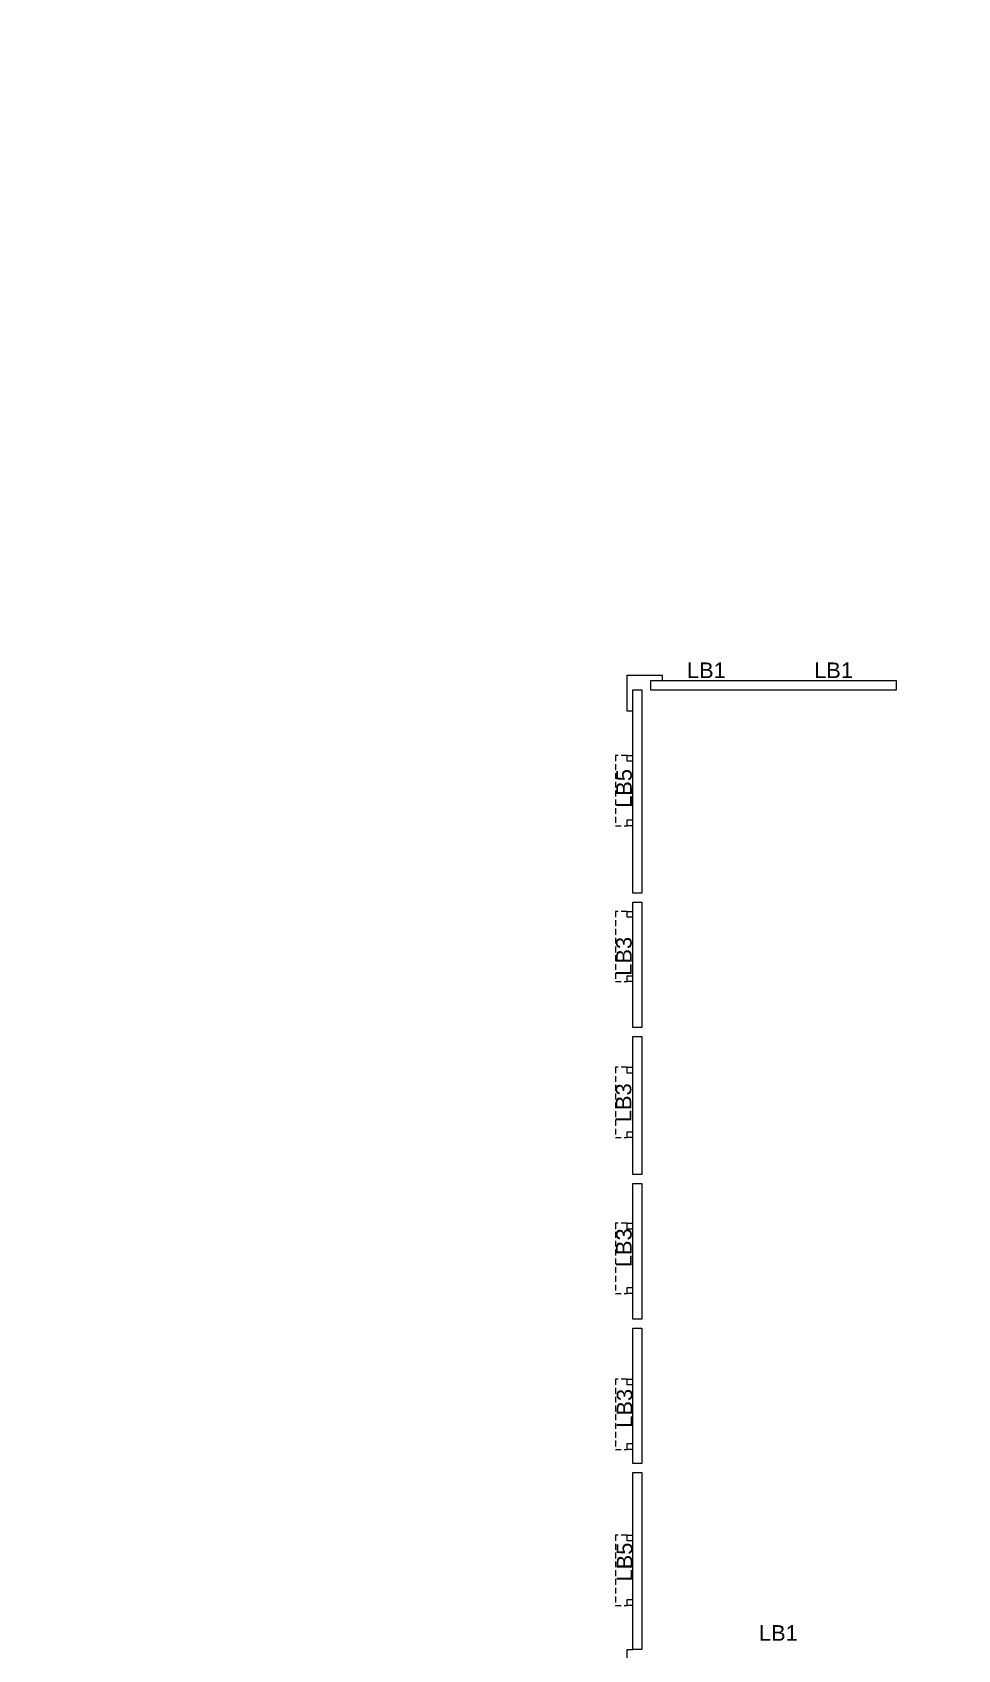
# Model space of a CAD drawing. Header units: inches. Extents: x -605 to 2991212, y -2872845 to 0.
# Drawn here: x 2184583 to 2208287, y -2646220 to -2604793 of the extents above; entities that cross this region are included whole.
import ezdxf
from ezdxf import colors
from ezdxf.entities.mleader import LeaderData, LeaderLine
from ezdxf.enums import TextEntityAlignment as Align
from ezdxf.math import Vec2, Vec3

# ---------------------------------------------------------------- set-up
doc = ezdxf.new("R2010")
doc.units = ezdxf.units.IN
doc.header["$LTSCALE"] = 600
doc.header["$MEASUREMENT"] = 0
doc.linetypes.add('DASHED2', pattern=[0.375, 0.25, -0.125])
doc.layers.add('GB', color=6, linetype='Continuous', lineweight=20)
doc.layers.add('rRCC 2', color=40, linetype='Continuous', lineweight=15)
doc.styles.get("Standard").update_dxf_attribs({"font": 'arial.ttf'})
doc.styles.add('TEXT3', font='geniso.shx')

# ---------------------------------------------------------------- blocks, each defined once
blk = doc.blocks.new('_DotBlank')
at = {"color": 0, "linetype": 'ByBlock', "lineweight": -2}
blk.add_line((-0.5, 0), (-1, 0), dxfattribs=at)
blk.add_circle((0, 0), 0.5, dxfattribs=at)

msp = doc.modelspace()

# ---------------------------------------------------------------- linework, layer by layer
at = {"layer": 'GB', "color": 1, "linetype": 'ByBlock'}
for points in [[(2199967.5, -2622184.8), (2199817.5, -2622184.8), (2199817.5, -2621254.8), (2200717.5, -2621254.8), (2200717.5, -2621404.8)], [(2199967.5, -2623464.8), (2199817.5, -2623464.8), (2199817.5, -2623314.8), (2199967.5, -2623314.8)], [(2199967.5, -2625115), (2199817.5, -2625115), (2199817.5, -2624965), (2199967.5, -2624964.8)], [(2199967.5, -2627458.8), (2199817.5, -2627458.8), (2199817.5, -2627308.8)], [(2199817.5, -2627308.8), (2199967.5, -2627308.8)], [(2199967.5, -2629109), (2199817.5, -2629109), (2199817.5, -2628959), (2199967.5, -2628958.8)], [(2199967.5, -2631452.8), (2199817.5, -2631452.8), (2199817.5, -2631302.8), (2199967.5, -2631302.8)], [(2199967.5, -2633103), (2199817.5, -2633103), (2199817.2, -2632953), (2199967.5, -2632953)], [(2199967.5, -2635446.8), (2199817.5, -2635446.8), (2199817.5, -2635296.8), (2199967.5, -2635296.8)], [(2199967.5, -2637097), (2199817.5, -2637097), (2199817.2, -2636947), (2199967.5, -2636947)], [(2199967.5, -2639440.8), (2199817.5, -2639440.8), (2199817.5, -2639290.8), (2199967.5, -2639290.8)], [(2199967.5, -2641091), (2199817.5, -2641091), (2199817.2, -2640941), (2199967.5, -2640940.8)], [(2199967.5, -2643434.8), (2199817.5, -2643434.8), (2199817.5, -2643284.8), (2199967.5, -2643284.8)], [(2199967.5, -2645085), (2199817.5, -2645085), (2199817.5, -2644935), (2199967.5, -2644935)], [(2199967.5, -2647144.8), (2199817.5, -2647144.8), (2199817.5, -2646214.8), (2199967.5, -2646214.8)]]:
    msp.add_lwpolyline(points, dxfattribs=at)
for points in [[(2200417.5, -2621634.8), (2206717.5, -2621634.8), (2206717.5, -2621404.8), (2200417.5, -2621404.8)], [(2200197.5, -2626844.8), (2199967.5, -2626844.8), (2199967.5, -2621634.8), (2200197.5, -2621634.8)], [(2200197.5, -2630285.8), (2199967.5, -2630285.8), (2199967.5, -2627074.8), (2200197.5, -2627074.8)], [(2200197.5, -2634050.3), (2199967.5, -2634050.3), (2199967.5, -2630515.8), (2200197.5, -2630515.8)], [(2200197.5, -2637751.8), (2199967.5, -2637751.8), (2199967.5, -2634280.3), (2200197.5, -2634280.3)], [(2200197.5, -2641450.3), (2199967.5, -2641450.3), (2199967.5, -2637981.8), (2200197.5, -2637981.8)], [(2200197.5, -2646220.3), (2199967.5, -2646220.3), (2199967.5, -2641680.3), (2200197.5, -2641680.3)]]:
    msp.add_lwpolyline(points, close=True, dxfattribs=at)
at = {"layer": 'GB', "color": 2, "linetype": 'DASHED2'}
for points in [[(2199817.5, -2623314.8), (2199517.5, -2623314.8), (2199517.5, -2625115), (2199817.5, -2625115)], [(2199817.5, -2627308.8), (2199517.5, -2627308.8), (2199517.5, -2629109), (2199817.5, -2629109)], [(2199817.5, -2631302.8), (2199517.5, -2631302.8), (2199517.5, -2633103), (2199817.5, -2633103)], [(2199817.5, -2635296.8), (2199517.5, -2635296.8), (2199517.5, -2637097), (2199817.5, -2637097)], [(2199817.5, -2639290.8), (2199517.5, -2639290.8), (2199517.5, -2641091), (2199817.5, -2641091)], [(2199817.5, -2643284.8), (2199517.5, -2643284.8), (2199517.5, -2645085), (2199817.5, -2645085)]]:
    msp.add_lwpolyline(points, dxfattribs=at)

# ---------------------------------------------------------------- texts
at = {"layer": 'rRCC 2'}
for p in [(2201849.9, -2621133.8), (2205108, -2621133.8), (2203693.6, -2645792.9)]:
    msp.add_text('LB1', height=400, dxfattribs=at).set_placement(p, align=Align.MIDDLE_CENTER)
for s, p in [('LB5', (2199740.1, -2624161.4)), ('LB3', (2199735.6, -2628459.4)), ('LB3', (2199726.6, -2632211.1)), ('LB3', (2199735.6, -2635926.4)), ('LB3', (2199753.6, -2640038.3)), ('LB5', (2199753.6, -2643976.1))]:
    msp.add_text(s, height=400, rotation=90, dxfattribs=at).set_placement(p, align=Align.MIDDLE_CENTER)

# ---------------------------------------------------------------- leaders
at = {"layer": 'rRCC 2', "color": 7}
ml = msp.add_multileader_mtext('Standard', dxfattribs=at)
ml.set_content('\\A1;\\W0.85;(a)4-12# ', color=7, style='TEXT3')
ml.set_leader_properties(color=256, linetype='ByLayer', lineweight=-1)
ml.set_arrow_properties(name='DOTBLANK')
ml.build(insert=Vec2(0, 0))
ml.multileader.update_dxf_attribs({"text_top_attachment_type": 0, "text_bottom_attachment_type": 0, "dogleg_length": 7.47, "arrow_head_size": 187.5, "scale": 75})
ctx = ml.context
ctx.base_point, ctx.scale, ctx.char_height, ctx.arrow_head_size, ctx.landing_gap_size, ctx.plane_origin = Vec3(2474235.5, -2625457.1), 75, 250, 187.5, 6.75, Vec3(2469885.5, -2625505)
ctx.text_align_type = 2
notes = []
notes.append((ctx, [(0, (0, 0, 0), (0, 0), (1, 0), 1, [])]))
ctx.mtext.insert, ctx.mtext.alignment, ctx.mtext.flow_direction = Vec3(2475262.2, -2625325.8), 3, 5
for ctx, leaders in notes:
    for number, flags, end, landing, length, lines in leaders:
        leader = LeaderData()
        leader.index, (leader.has_last_leader_line, leader.has_dogleg_vector, leader.attachment_direction) = number, flags
        leader.last_leader_point, leader.dogleg_vector, leader.dogleg_length = Vec3(end), Vec3(landing), length
        for number, points, colour, breaks in lines:
            line = LeaderLine()
            line.index, line.vertices, line.color, line.breaks = number, Vec3.list(points), colors.encode_raw_color(colour), breaks
            leader.lines.append(line)
        ctx.leaders.append(leader)

doc.saveas('drawing.dxf')
